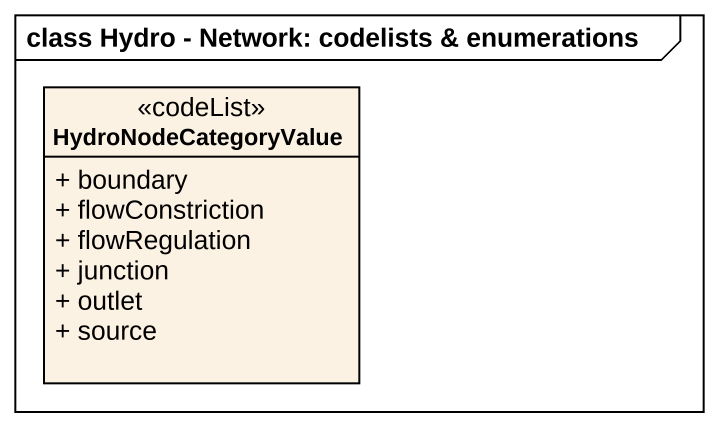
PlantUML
@startuml
mainframe class Hydro - Network: codelists & enumerations
hide circle
hide empty members
skinparam classAttributeIconSize 0
class HydroNodeCategoryValue <<codeList>> {
  + boundary
  + flowConstriction
  + flowRegulation
  + junction
  + outlet
  + source
}
@enduml
